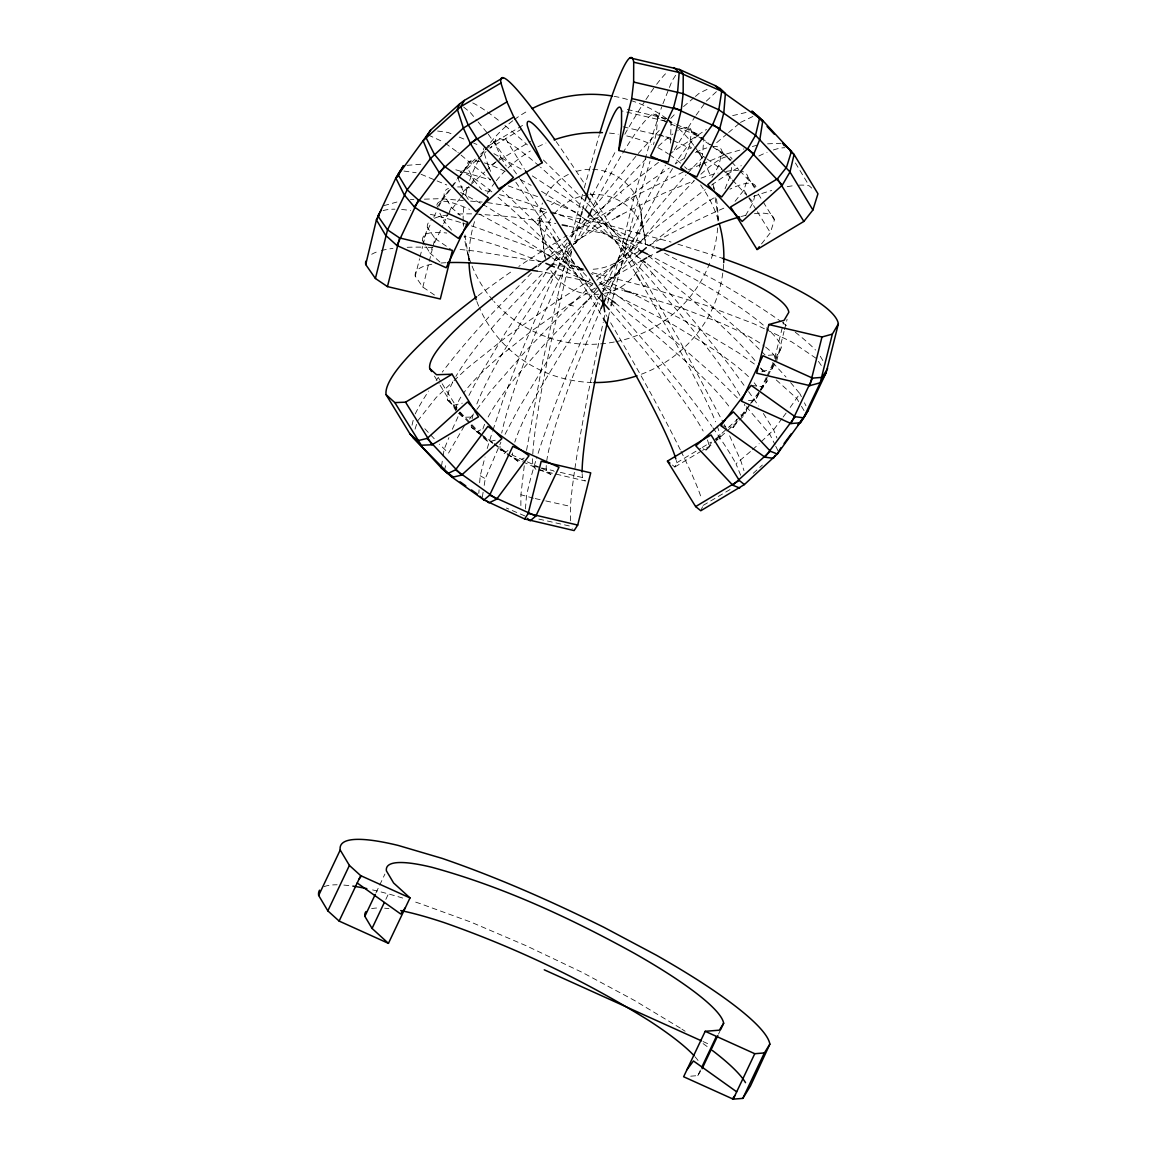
<?xml version="1.0" encoding="UTF-8"?>
<svg xmlns="http://www.w3.org/2000/svg" width="1157" height="1157" viewBox="0 0 1157 1157"><rect width="100%" height="100%" fill="white"/><g stroke="black" fill="none" stroke-linecap="round" stroke-linejoin="round"><path stroke-width="0.75" stroke-dasharray="5 3.75" d="M520.867 505.566L520.91 494.762L524.613 462.684M570.372 520.78L570.415 506.376A237.171 17.948 -76.8 0 1 592.37 372.626L603.26 322.123M670.438 143.179L671.089 122.483L621.569 110.884M478.796 493.301L479.085 489.801M479.649 482.787L480.227 475.758L485.029 457.015M525.423 508.921L526.421 496.642A237.171 26.134 -65.7 0 1 536.067 459.806M675.196 125.853L657.639 117.927L656.409 133.069L653.488 144.567M699.276 167.071L702.603 153.939L703.687 140.474M441.497 466.155L442.827 457.738M443.088 456.046L444.158 449.321L448.93 437.621M482.324 497.177L483.12 492.115M484.19 485.39L485.26 478.651L500.865 442.234M684.611 157.771L689.268 146.274L691.568 131.739A186.161 26.148 -54.5 0 0 677.713 130.77M725.049 188.765L730.371 175.618L731.643 167.534M526.551 450.377L542.85 361.013L570.112 241.668M603.636 320.388L605.125 313.431A237.171 18.252 59 0 1 606.962 316.526M608.38 317.452L609.898 310.524L641.195 346.362A186.161 20.725 47.9 0 1 703.152 431.011M412.022 425.197L413.671 418.198M444.404 470.61L446.038 463.61M712.018 177.368L718.83 165.523L722.055 151.813A186.161 30.791 -43.2 0 0 713.334 146.563M745.585 215.52L753.265 202.2L754.87 195.345M571.659 251.72L550.255 345.393L541.968 388A186.161 14.086 -76.8 0 0 532.668 456.856M612.66 298.983L632.821 218.63L650.003 161.242M607.599 303.235L634.369 196.256L648.614 147.098L661.63 107.037M434.482 295.021L422.84 287.095L415.233 276.161L419.572 258.734M420.005 256.999L422.609 246.542M423.057 244.807L427.367 227.524A186.161 34.334 14 0 1 432.067 219.468M422.84 287.095L428.842 263.058M429.261 261.337L432.27 249.319M433.123 245.891L434.974 238.458L427.367 227.524M761.798 371.773L771.979 368.953L773.469 363.009M774.698 358.091L783.694 322.036M776.694 360.897L784.041 331.423M784.475 329.687L787.093 319.231M644.406 264.36L652.273 273.095L650.914 275.973M550.486 237.98L537.933 224.921L539.307 222.043M487.213 448.497L492.405 431.735M582.506 210.126L585.225 200.349M580.452 217.979L573.525 244.546L606.167 215.954M582.55 194.347L571.341 236.954L586.787 216.735M584.256 187.911L599.297 134.848M415.059 429.146L416.578 424.272M735.085 201.318L743.965 190.095L747.928 177.339A186.161 34.247 -31.8 0 0 741.058 171.106M761.523 243.91L770.388 232.702L774.366 219.946L762.998 201.636M546.726 212.078L543.472 213.987L538.583 225.615M492.969 430.071L502.962 400.12L522.602 348.937L546.162 293.415L570.054 240.815M601.047 308.442L580.915 355.806A186.161 20.508 -65.7 0 0 546.437 463.422M662.932 103.754L672.087 80.788L676.686 73.701M452.344 429.261L459.763 412.904M672.391 465.042L674.864 466.994L676.7 462.8A186.161 14.318 59 0 0 676.209 460.414M717.166 425.964A186.161 14.318 59 0 1 720.29 436.608L718.468 440.817L715.981 438.85M700.795 510.743L702.545 506.737M571.587 250.867L534.708 334.923L519.305 375.099A186.161 20.508 -65.7 0 0 501.719 433.094M601.307 294.283L568.796 369.821A237.171 26.134 -65.7 0 0 536.544 458.288M602.725 291.202L644.073 204.717L665.434 165.22M425.328 245.27L422.623 240.743L430.823 223.46M433.774 217.241L438.214 207.898M438.951 206.351L444.187 195.302A186.161 30.935 25.4 0 1 448.482 188.403M439.906 262.017L429.825 252.833L432.458 247.28M434.613 242.739L442.856 225.369M443.608 223.793L448.092 214.334L459.618 198.859M449.408 211.557L451.389 207.392L444.187 195.302M376.011 892.828L378.961 886.609M379.698 885.062L384.905 874.085M385.831 899.394L388.824 893.088M748.478 400.582L755.564 400.018L758.197 394.465M760.366 389.923L766.353 377.298M767.105 375.721L773.093 363.11M775.161 358.742L781.423 347.679A186.161 30.935 25.4 0 0 766.44 327.85M767.322 377.399L755.564 400.018M768.06 375.851L773.961 363.399M774.698 361.852L781.423 347.679M690.715 1076.184L697.801 1075.62L700.433 1070.066M718.511 1034.112L720.623 1029.658M571.775 237.04L580.713 218.933M582.304 217.299L586.57 220.206L574.393 244.908L604.547 205.845L631.664 173.868L646.04 158.813M585.037 210.184L590.822 198.599M592.182 195.851L616.262 149.991M468.918 395.477L477.248 379.626L505.161 333.216L546.798 271.389M505.031 434.323L518.35 408.971L546.263 362.546L583.576 306.46M703.138 448.815L706.059 450.001L711.526 442.683M739.063 420.165L743.662 416.014L746.482 411.082A186.161 20.725 47.9 0 0 744.341 404.343M635.743 273.414L593.425 205.44L613.412 169.081A186.161 20.508 -65.7 0 1 657.639 117.927M464.246 426.065L448.511 453.125L439.327 444.172M771.979 368.953L775.118 363.587M674.285 149.875L695.068 116.568M672.521 168.56L659.62 189.95L640.067 226.28L606.499 296.452L601.987 293.097M697.801 1075.62L702.082 1068.721M720.84 425.704L733.307 427.396L736.966 421.538A186.161 26.336 36.7 0 0 736.387 419.239M760.699 390.603L767.134 381.043A186.161 26.336 36.7 0 0 766.079 377.457M554.029 261.164L568.116 241.466M571.269 249.261L553.436 274.151L590.345 281.845M600.353 295.382L562.664 351.005L540.767 387.45A186.161 26.148 -54.5 0 0 514.793 442.148M602.884 291.853L645.649 235.189L672.767 203.213L694.345 180.637L663.511 193.349L621.063 214.797M588.797 299.2L597.171 287.587M598.805 285.316L651.897 214.884L686.058 174.779M696.095 115.165L705.307 102.51M706.334 101.107L717.514 90.651M549.98 279.054L521.576 321.66L499.665 358.106A186.161 26.148 -54.5 0 0 475.541 407.365M440.586 201.52L450.42 188.316M451.476 186.899L456.711 179.87M457.753 178.467L470.74 161.025M436.927 207.378L451.49 187.824M452.517 186.436L457.68 179.494M458.722 178.12L467.081 166.883A186.161 26.336 36.7 0 1 482.165 162.24M451.534 230.142L443.493 220.51L447.18 215.564M460.66 197.457L469.048 186.205L463.306 191.397L469.554 201.463M471.81 182.502L473.647 180.029L467.081 166.883M741.203 415.855L749.461 404.762M750.503 403.374L759.787 390.892M760.829 389.519L767.134 381.043M733.307 427.396L737.92 421.206L726.162 431.821M741.058 416.983L750.488 404.328M751.529 402.925L758.862 393.076M790.607 382.577L799.863 393.64L788.423 409.954M782.074 418.472L773.614 429.84L760.467 442.48M783.13 417.055L787.367 411.371M469.511 419.094L475.816 410.749M476.872 409.361L490.554 391.268L525.625 351.106L566.944 308.254L593.382 283.465M593.888 207.609L637.073 154.864M417.59 421.018L436.102 397.574L452.763 381.853M637.348 294.138L635.656 295.585M638.201 153.519L659.808 129.844M550.211 273.471L543.761 272.126L511.336 306.128A186.161 30.791 -43.2 0 0 455.872 376.459M670.742 118.419L675.587 113.343M687.692 173.015L704.555 155.385M531.439 273.052L491.19 314.429A237.171 39.222 -43.2 0 0 442.278 372.106M537.976 266.79L541.621 263.29M551.05 254.323L568.651 237.648M588.248 299.851L598.285 290.349L595.132 288.006L568.637 304.812L530.817 331.524L498.754 357.151A186.161 34.247 -31.8 0 0 463.465 393.235M569.909 236.447L590.287 218.225L654.631 248.35M556.416 260.701L571.457 246.499M454.036 380.653L466.85 368.548L507.692 335.906L555.866 301.876L590.287 280.052L555.244 242.912L529.429 259.269A237.171 43.619 -31.8 0 0 518.813 266.457M520.592 179.697L543.472 213.987L534.939 221.797L502.5 190.746M581.306 306.431L545.757 342.805L518.22 374.333A186.161 30.791 -43.2 0 0 487.111 418.95M658.434 162.37L623.276 189.878L593.165 215.723L639.358 249.102M475.281 158.957L460.399 172.407A186.161 20.725 47.9 0 1 490.394 190.616L492.636 192.554L489.613 191.672A186.161 30.935 25.4 0 0 483.771 190.327M480.502 154.228L484.421 150.699M485.723 149.513L497.987 138.421M460.211 174.953L477.002 159.767M478.289 158.61L486.012 151.625M539.205 166.044A186.161 20.725 47.9 0 0 495.167 143.352L489.888 148.125L521.532 129.121M470.349 185.033L484.711 172.046M486.012 170.86L500.894 157.41L495.167 143.352M715.46 439.125L746.482 411.082M706.059 450.001L711.801 444.809L702.574 450.362M714.419 442.451L724.861 433.007M740.654 475.223L736.011 463.827L751.24 450.825M752.556 449.639L759.151 443.681M753.25 473.314L762.391 465.042M611.894 211.008L648.571 182.068L669.339 167.996M592.239 272.676L644.406 286.169L645.563 285.143M639.286 253.701L601.134 287.659L670.684 323.251L706.508 344.858A186.161 30.935 25.4 0 1 749.678 377.847M683.512 106.603L694.084 97.607M695.4 96.479L699.363 93.11L708.807 88.583M716.689 142.687L727.261 133.691M728.577 132.563L739.135 123.568M507.966 450.435L504.351 453.472L500.214 449.625A186.161 20.508 -65.7 0 1 500.099 444.245M522.646 461.73L550.558 474.341L554.16 471.318M569.157 226.324L602.479 233.208L649.453 245.414L682.992 218.745A186.161 30.791 -43.2 0 1 719.104 194.853M537.976 265.199L540.796 263.203M668.963 154.387L706.464 129.439M683.368 171.916L634.369 196.256L568.434 234.553M550.732 256.811L571.384 243.708M556.416 242.175L567.017 235.45M574.205 241.914L615.264 218.066M596.491 276.118L640.776 250.172M488.254 146.013L524.569 124.204M490.655 171.381L488.5 166.608L530.557 141.342M676.7 462.8L700.679 448.395M702.183 447.499L711.179 442.09M715.706 439.371L720.29 436.608M674.864 466.994L701.026 451.273M703.138 505.392L730.949 489.021M551.484 204.746L554.565 202.461M648.137 256.97L655.354 253.166M648.961 245.588L660.806 238.848A237.171 43.619 -31.8 0 1 726.191 207.161M642.395 260.238L600.642 284.521L623.088 290.393M740.466 122.44L753.048 116.409M471.246 424.966A186.161 26.148 -54.5 0 0 471.391 427.338L476.597 431.792L483.048 428.712M507.128 453.602L517.685 461.137L524.15 458.042M688.198 169.819L700.679 164.67M702.328 163.99L727.088 153.765L743.937 148.935M752.368 146.52L759.108 144.582M383.849 205.657L396.938 202.027M732.656 115.628L746.612 112.33M452.676 382.273A186.161 30.791 -43.2 0 0 447.571 399.946L453.703 405.21L462.308 403.186M483.221 437.664L488.124 441.887L496.743 439.862M407.047 165.35L423.202 164.063M768.277 355.286L777.128 354.577M767.554 143.83L781.076 143.28M410.388 199.611L413.902 199.496M424.431 199.163L440.224 198.671L463.393 200.537M458.418 413.165L463.002 417.315L473.343 416.997M470.523 201.116L482.223 202.056M476.322 213.987L512.869 216.938L555.895 223.489M751.24 385.382L763.475 386.901M437.592 131.03L448.019 132.448L452.835 134.443M403.952 171.062L416.115 172.711M487.459 202.576L545.815 211.847M537.34 271.143L543.761 272.126M550.211 212.772L600.946 223.156L671.017 242.044M542.835 262.118L474.645 251.055A237.171 43.749 14 0 0 459.329 249.406M551.976 264.056L583.895 270.767L530.6 233.873L485.781 206.134M533.464 498.204L520.91 494.762M535.214 498.58L544.021 500.533M545.786 500.923L570.415 506.376M538.858 519.088L570.343 526.175L572.238 528.373M568.637 304.87L574.855 306.345M627.34 109.481L666.606 118.679M623.261 126.836L671.031 138.03M532.625 458.736A186.161 14.086 -76.8 0 0 532.972 465.938L538.193 467.153M541.635 467.963L553.552 470.754M560.35 472.36L582.492 477.537L585.442 480.994L537.441 469.742M644.406 286.169L704.888 305.043L753.713 323.656L764.82 328.978M633.327 293.068L681.459 307.95L719.784 322.543A186.161 34.334 14 0 1 764.329 346.145M455.858 169.804L490.713 180L457.926 152.449M499.52 194.578L523.644 201.622L546.769 210.111M677.843 244.17L717.022 256.406A237.171 43.749 14 0 1 722.431 258.3M649.453 245.414L654.385 246.976M551.788 211.948C580.308 222.318 608.047 235.189 635.468 248.321M647.313 254.048L692.248 277.81A186.161 30.935 25.4 0 1 765.095 326.65M508.256 185.858L540.16 197.601M546.856 200.074L577.647 212.874M428.321 135.022L443.825 142.195M540.709 261.598L502.08 247.063A186.161 30.935 25.4 0 0 464.131 236.187M740.726 414.828L743.662 416.014M459.242 137.119L465.664 139.78M473.69 143.121L476.901 144.451M421.061 174.273L435.509 180.275M437.115 180.94L446.747 184.946M584.097 270.188L552.916 256.912M557.602 268.323L592.673 283.61M549.763 255.552L528.749 246.528L477.639 227.915A237.171 39.41 25.4 0 0 470.147 225.47M653.503 114.08L665.362 119.446M666.967 120.169L674.994 123.785M676.599 124.522L699.696 134.95A186.161 20.508 -65.7 0 0 676.802 161.43L675.283 163.976L677.886 162.197A186.161 30.791 -43.2 0 1 684.684 158.191M676.773 126.576L703.832 138.797M659.23 134.342L671.479 139.881M673.085 140.604L690.729 148.588M702.603 153.939L695.545 150.757L705.539 157.887M500.214 449.625L506.708 452.561L494.053 443.521M511.452 454.701L525.697 461.137M527.274 461.845L539.929 467.558M541.548 468.296L546.422 470.494L550.558 474.341M507.185 454.744L521.04 461.007M480.227 475.758L485.26 478.651M524.859 515.935L506.39 508.053M703.051 1041.56L709.603 1044.525M624.52 289.452L591.126 273.558M766.397 329.731L791.778 341.908L816.509 358.569M628.945 291.564L692.45 324.987L738.079 352.523L755.174 364.571M664.653 253.282L714.014 279.546A237.171 39.41 25.4 0 1 781.004 321.559M493.909 153.664L523.369 170.339M520.433 179.552L531.121 185.337M460.66 192.481L485.188 205.772M479.577 214.247L507.07 229.144L545.988 253.6M647.197 263.839L687.258 295.729L719.22 323.743A186.161 26.336 36.7 0 1 756.172 362.054M680.316 1028.11L634.687 1000.574L582.26 972.401L526.319 945.79L470.971 922.115L419.875 903.516A237.171 39.41 25.4 0 0 412.384 901.072M541.519 191.324L578.081 214.493M532.336 175.922L583.634 209.229M434.974 238.458L450.984 249.362M586.57 220.206L640.964 259.168M552.149 257.794L592.37 285.967M760.872 368.591L768.002 373.61M686.361 127.284L699.768 136.859M701.2 137.871L708.344 142.976M709.762 143.989L727.464 156.629M691.568 131.739L711.41 145.912M712.813 146.91L732.67 161.083M689.268 146.274L691.77 148.067M706.956 158.899L724.094 171.135L731.267 178.771M725.338 172.031L730.371 175.618M471.391 427.338L479.981 433.47M481.384 434.482L492.636 442.509M476.597 431.792L479.099 433.586M482.874 436.276L492.853 443.406M494.285 444.433L505.71 452.575M445.243 143.222L456.509 151.422M615.105 302.888L657.089 336.224L689.051 364.238A186.161 26.336 36.7 0 1 730.4 408.392M607.931 297.523L612.241 300.719M648.484 255.957L706.479 301.702L747.191 337.381L765.037 354.939M620.456 192.366L621.598 193.262M463.624 107.051L470.219 112.374L476.988 120.559M517.685 461.137L512.493 456.682A186.161 26.148 -54.5 0 1 512.421 452.922M498.031 197.254L515.53 212.498L545.28 241.119L601.119 300.314M776.275 379.959L796.884 398.587L800.557 404.762M811.693 188.085L809.191 185.814A237.171 43.619 -31.8 0 0 797.144 185.308M451.389 207.392L460.211 215.433M543.4 159.984L590.446 206.539M772.674 362.474L785.993 377.037M737.414 397.95L717.036 377.876L676.31 342.197L629.625 304.551L596.737 280.298L657.538 226.367L700.462 193.045A237.171 39.222 -43.2 0 1 705.264 189.56M746.337 406.729L769.709 434.135L775.031 444.794M633.298 200.421L631.129 198.151M592.818 208.969L643.191 263.015M591.979 216.547L647.92 276.422L678.797 312.376L705.712 345.929A186.161 20.725 47.9 0 1 740.755 397.025M534.939 221.797L537.933 224.921M559.091 299.88L556.922 297.58M722.055 151.813L730.429 160.722M731.6 161.98L738.672 169.515M739.858 170.773L756.476 188.475A186.161 30.791 -43.2 0 0 729.908 189.17M718.83 165.523L721.982 168.893M732.453 180.044L746.8 195.331M749.056 197.717L753.265 202.2M453.703 405.21L456.856 408.566M460.153 412.08L488.124 441.887M447.571 399.946L458.302 411.371M459.474 412.63L470.089 423.925M471.261 425.183L481.992 436.608M424.836 428.741L434.497 439.024M652.273 273.095L694.677 322.008L728.968 364.759L744.501 385.975M601.973 292.822L608.423 299.851M610.708 302.339L657.075 355.994A237.171 26.409 47.9 0 1 711.902 426.398M532.972 465.938L535.937 469.38M473.647 180.029L481.572 189.56M478.116 121.919L487.14 132.809M585.63 210.024L553.133 178.511A186.161 20.725 47.9 0 0 540.55 167.201M748.637 391.63L758.688 406.006M488.268 134.183L519.638 178.279M515.877 182.242L551.961 234.987M818.447 361.36L822.323 366.943M590.533 201.116L593.425 205.44M543.472 213.987L599.731 304.537M556.907 242.768L602.435 316.714M590.417 193.06L648.73 287.24L679.087 339.695L723.458 422.97M763.345 413.454L773.614 429.84L776.926 437.982M747.928 177.339L754.48 187.911M758.269 194L762.058 200.103M743.965 190.095L748.001 196.603M748.926 198.107L756.403 210.14M757.329 211.644L770.388 232.702M505.551 138.724L524.468 169.211M500.894 157.41L506.26 166.03M438.431 377.732L441.236 382.244M442.162 383.748L457.087 407.799M459.763 412.109L463.002 417.315M434.425 376.112L439.154 383.734M440.108 385.267L456.118 411.082M641.238 282.453L688.068 365.12A186.161 14.318 59 0 1 715.561 421.813M795.438 162.992L808.28 184.296M820.284 356.24L823.032 360.854M801.468 406.295L806.053 414.004M426.224 246.788L429.825 252.833M724.253 424.561L726.683 429.305M799.863 393.64L801.382 396.692M804.433 402.781L805.952 405.818M775.783 446.313L778.068 450.883M439.848 213.221L443.493 220.51M729.633 435.842L740.682 460.37L743.98 470.653M457.565 177.339L463.306 191.397M488.5 166.608L483.756 151.813A186.161 14.318 59 0 1 485.593 147.604M713.739 188.866L712.943 183.659A127.516 124.956 -8.7 0 1 714.708 190.283M715.069 197.558L718.786 221.855A127.516 124.956 -8.7 0 0 700.607 184.918M641.542 217.95L645.375 243.086M639.517 205.064L643.364 230.185M539.596 220.698L545.468 258.72M468.195 254.988L468.99 260.195M463.668 226.237L463.147 222.766A127.516 124.956 -8.7 0 0 463.263 226.179M464.998 234.914L468.99 260.961A127.516 124.956 -8.7 0 1 474.992 220.235M371.628 908.664A186.161 30.935 25.4 0 1 378.296 907.97M384.645 908.202A186.161 30.935 25.4 0 1 388.969 908.635M694.894 1056.63A186.161 30.935 25.4 0 1 699.913 1063.283M324.134 886.667A237.171 39.41 25.4 0 1 337.15 884.787M343.86 885.091A237.171 39.41 25.4 0 1 351.251 885.9M372.568 889.907A237.171 39.41 25.4 0 1 405.037 898.758M681.936 1029.166A237.171 39.41 25.4 0 1 685.132 1031.263M703.08 1043.6A237.171 39.41 25.4 0 1 708.474 1047.533M723.631 264.389A127.516 124.956 -8.7 0 1 638.678 375.201M592.153 382.49A127.516 124.956 -8.7 0 1 479.374 307.733M478.694 306.142A127.516 124.956 -8.7 0 1 476.771 301.312M487.314 193.552A127.516 124.956 -8.7 0 1 495.239 182.083M496.324 180.709A127.516 124.956 -8.7 0 1 504.38 171.598M508.082 167.939A127.516 124.956 -8.7 0 1 530.34 151.017M537.962 146.78A127.516 124.956 -8.7 0 1 545.93 143.034M609.464 133.098A127.516 124.956 -8.7 0 1 618.2 134.226M626.747 135.933A127.516 124.956 -8.7 0 1 651.55 144.48M657.755 147.59A127.516 124.956 -8.7 0 1 668.211 153.809M669.657 154.792A127.516 124.956 -8.7 0 1 680.735 163.282M684.582 166.724A127.516 124.956 -8.7 0 1 687.07 169.11M716.4 198.758A127.516 124.956 -8.7 0 1 717.991 221.016M717.658 227.915A127.516 124.956 -8.7 0 1 710.268 261.54M709.66 263.16A127.516 124.956 -8.7 0 1 615.987 341.677M614.251 342.009A127.516 124.956 -8.7 0 1 493.952 301.442M492.81 300.126A127.516 124.956 -8.7 0 1 471.535 264.736M470.928 263.116A127.516 124.956 -8.7 0 1 464.217 236.476M463.118 221.059A127.516 124.956 -8.7 0 1 464.188 203.834M465.635 195.316A127.516 124.956 -8.7 0 1 467.659 186.986M469.699 180.391A127.516 124.956 -8.7 0 1 484.277 150.974M485.26 149.528A127.516 124.956 -8.7 0 1 512.913 120.661M514.315 119.605A127.516 124.956 -8.7 0 1 529.024 110.233M614.078 96.32A127.516 124.956 -8.7 0 1 666.678 118.607M668.095 119.634A127.516 124.956 -8.7 0 1 674.878 125.086M678.74 128.528A127.516 124.956 -8.7 0 1 693.737 145.319M694.764 146.722A127.516 124.956 -8.7 0 1 703.008 159.796M703.832 161.329A127.516 124.956 -8.7 0 1 710.803 177.151M592.789 169.356A51.009 49.982 -8.7 0 1 641.542 219.584A51.009 49.982 -8.7 0 1 591.661 269.306M583.33 268.872A51.009 49.982 -8.7 0 1 542.474 203.01M545.887 195.519A51.009 49.982 -8.7 0 1 568.535 174.374M576.316 171.395A51.009 49.982 -8.7 0 1 589.477 169.341M589.998 194.665A51.009 49.982 -8.7 0 1 645.346 246.34M641.282 263.839A51.009 49.982 -8.7 0 1 600.483 294.066M598.82 294.24A51.009 49.982 -8.7 0 1 550.819 270.637M545.019 257.158A51.009 49.982 -8.7 0 1 553.306 215.115M554.319 213.799A51.009 49.982 -8.7 0 1 588.335 194.839M610.636 322.76A237.171 18.252 59 0 1 680.302 449.784M681.01 451.244A237.171 18.252 59 0 1 701.417 498.45M472.721 102.915A237.171 26.409 47.9 0 1 486.012 111.014M487.372 111.954A237.171 26.409 47.9 0 1 500.938 122.266M504.929 125.506A237.171 26.409 47.9 0 1 527.39 144.914M707.39 439.906A186.161 20.725 47.9 0 1 708.894 445.069M712.871 427.743A237.171 26.409 47.9 0 1 736.011 463.827M472.085 418.704A186.161 26.148 -54.5 0 1 473.69 412.803M658.333 146.259A186.161 26.148 -54.5 0 1 672.882 134.01M695.473 152.493A186.161 30.791 -43.2 0 1 706.811 147.922M556.184 141.588A237.171 18.252 59 0 1 585.109 184.701M624.809 134.241A237.171 26.134 -65.7 0 1 644.767 101.324M645.924 99.56A237.171 26.134 -65.7 0 1 655.657 85.618M656.641 84.302A237.171 26.134 -65.7 0 1 666.765 72.544M546.422 470.494A186.161 20.508 -65.7 0 1 546.292 465.128M456.017 409.838A186.161 34.247 -31.8 0 1 462.525 394.566M741.333 216.46A186.161 34.247 -31.8 0 1 745.961 215.303M754.451 213.712A186.161 34.247 -31.8 0 1 774.366 219.946M701.084 178.091A186.161 34.247 -31.8 0 1 718.02 173.058M725.945 171.424A186.161 34.247 -31.8 0 1 738.426 170.686M753.525 196.372A237.171 43.619 -31.8 0 1 771.705 190.471M787.223 186.696A237.171 43.619 -31.8 0 1 795.293 185.482M415.247 413.902A237.171 39.222 -43.2 0 1 428.668 391.095M436.16 380.364A237.171 39.222 -43.2 0 1 438.127 377.659M478.203 295.613A237.171 43.619 -31.8 0 1 512.797 270.608M711.555 185.077A237.171 39.222 -43.2 0 1 741.29 165.639M758.876 156.007A237.171 39.222 -43.2 0 1 767.077 152.29M773.368 149.962A237.171 39.222 -43.2 0 1 784.996 147.72M482.917 428.972A186.161 30.791 -43.2 0 1 485.217 422.898M700.896 174.244A186.161 26.148 -54.5 0 1 732.063 159.001M434.453 218.268A186.161 34.334 14 0 1 448.771 214.855M457.897 214.074A186.161 34.334 14 0 1 474.341 213.929M371.701 254.294A237.171 43.749 14 0 1 379.684 250.997M381.333 250.548A237.171 43.749 14 0 1 392.975 248.408M407.177 247.309A237.171 43.749 14 0 1 426.065 247.251M428.09 247.309A237.171 43.749 14 0 1 432.892 247.497M415.233 276.161A186.161 34.334 14 0 1 436.637 263.492M440.991 263.044A186.161 34.334 14 0 1 445.763 262.711M765.63 347.114A186.161 34.334 14 0 1 775.942 358.424M782.407 322.557A237.171 39.41 25.4 0 1 787.801 326.505M795.264 332.189A237.171 39.41 25.4 0 1 815.54 350.036M383.112 210.632A237.171 39.41 25.4 0 1 394.927 209.2M401.638 209.489A237.171 39.41 25.4 0 1 410.619 210.531M430.332 214.305A237.171 39.41 25.4 0 1 468.296 224.877M582.492 477.537A186.161 14.086 -76.8 0 1 582.159 473.676M484.378 162.877A186.161 26.336 36.7 0 1 505.19 171.395M760.568 367.912A186.161 26.336 36.7 0 1 762.882 371.397M436.883 205.208A186.161 26.336 36.7 0 1 469.597 209.374M422.623 240.743A186.161 30.935 25.4 0 1 446.747 233.049M754.176 382.793A186.161 30.935 25.4 0 1 756.692 386.12M457.637 186.928A186.161 30.935 25.4 0 1 469.858 187.81"/><path stroke-width="1.5" d="M629.929 57.85L679.448 69.463L683.223 73.846L683.151 93.659L681.242 110.161L668.283 162.067L618.778 150.453L631.722 98.547L633.631 82.046L633.703 62.247L679.202 72.486L721.722 91.244L762.825 120.588L794.078 154.488L817.956 193.754L812.894 210.01L803.869 221.421L757.083 249.522L730.66 206.929L777.446 178.829L786.471 167.403L791.518 151.162L782.768 143.208L784.287 145.666M618.778 150.453L621.511 126.417L621.569 110.884A186.161 14.086 -76.8 0 0 594.553 167.866L585.225 200.349M608.38 317.452L599.774 357.007A186.161 14.086 -76.8 0 0 582.13 472.085M375.403 278.49L387.537 229.853L407.163 189.835L430.447 158.581L463.364 128.051L506.954 101.874L500.923 83.029L460.732 106.675L423.129 140.677L395.824 178.033L376.43 219.859L365.713 264.548L375.403 278.49L387.45 286.603L440.296 298.998L452.43 250.36L399.599 237.966L387.537 229.853L377.847 215.911L381.275 210.053M722.431 258.3A237.171 43.749 14 0 1 838.348 323.873L832.346 334.127L820.212 382.765L803.565 417.836L777.316 454.036L744.385 484.566L700.795 510.743L695.646 506.592L667.444 461.122L711.034 434.945L739.251 480.415L744.385 484.566M611.07 305.622L612.241 300.719L615.105 302.888M745.397 392.715L751.24 385.382L795.105 416.694L803.565 417.836L808.237 410.388L826.199 372.511L838.348 323.873M387.45 286.603L399.599 237.966M524.613 518.958L528.199 513.448L541.216 461.253L590.735 472.866L577.705 525.061L574.118 530.571L524.613 518.958L483.93 499.954L452.213 477.32L441.222 467.833L409.968 433.933L386.091 394.667A237.171 43.619 -31.8 0 1 476.684 296.756M656.033 247.497L693.593 259.313A186.161 34.334 14 0 1 788.828 312.26L784.113 320.315L768.841 324.538L756.707 373.176L809.842 385.628L820.212 382.765L826.199 372.511M809.842 385.628L821.976 336.991L832.346 334.127M679.448 69.463L715.098 85.575L720.131 88.467L725.396 93.355L723.834 112.663L719.784 128.441L696.774 176.934L650.581 156.05L673.591 107.558L677.626 91.779L679.202 72.486L673.924 67.583M581.291 214.783L582.101 211.673M790.173 151.133L794.078 154.488L789.971 171.974L782.306 185.163L742.172 221.435L707.751 184.758L747.87 148.486L755.55 135.297L759.657 117.812L751.848 111.101L762.825 120.588L759.903 139.1L753.916 153.765L721.722 196.979L680.62 167.635L712.813 124.421L718.801 109.77L721.722 91.244L715.098 85.575M503.252 77.678L464.347 100.399L459.662 103.855L457.319 109.206L463.364 128.051L470.19 143.193L498.551 188.909L542.141 162.718L532.09 140.416L527.346 125.621A186.161 14.318 59 0 1 570.719 171.598L589.564 199.669M601.047 308.442L605.762 298.072M327.836 910.863L349.4 865.422L340.216 850.019A237.171 39.41 25.4 0 1 398.08 845.405L442.075 858.364C497.539 877.425 551.209 901.173 603.723 927.205L656.25 955.147A237.171 39.41 25.4 0 1 769.853 1044.149L750.459 1085.989L742.823 1098.383L733.205 1099.15L683.628 1076.748L705.192 1031.306L719.365 1030.178L723.646 1023.28A186.161 30.935 25.4 0 0 634.484 953.411C570.155 917.92 502.89 886.71 431.836 867.273A186.161 30.935 25.4 0 0 386.424 870.888L393.611 882.979L409.997 897.919L388.434 943.36L339.131 921.073L327.836 910.863L318.652 895.46A237.171 39.41 25.4 0 1 319.563 890.181M769.853 1044.149L764.372 1052.942L742.823 1098.383M318.652 895.46L340.216 850.019M397.458 176.963L403.46 165.639L397.994 174.418L407.163 189.835L418.458 200.045L467.761 222.318L446.197 267.759L396.894 245.486L385.599 235.261L376.43 219.859L379.163 215.462M396.894 245.486L418.458 200.045M479.981 496.281L483.93 499.954L489.642 495.167L512.782 446.4L558.99 467.283L535.85 516.036L530.123 520.838L527.491 518.379M339.131 921.073L360.695 875.647L349.4 865.422M388.434 943.36L372.048 928.42L364.86 916.33L375.273 894.39M372.048 928.42L384.326 902.547M812.532 378.122L762.955 355.72L741.391 401.161L790.969 423.549L812.532 378.122L822.15 377.356L827.617 368.562M790.969 423.549L800.586 422.782L808.237 410.388M701.836 1067.101L716.067 1037.12M702.082 1068.721L717.803 1035.602M720.623 1029.658L723.646 1023.28M733.205 1099.15L754.769 1053.709L764.372 1052.942M588.089 217.154L592.138 208.998M464.347 100.399L460.732 106.675L468.05 124.594L476.67 138.377L513.419 177.527L482.773 205.223M780.917 447.745L777.316 454.036L770.36 451.23L733.408 411.878L726.437 418.183L720.84 425.704L764.951 457.174L773.411 458.331L775.277 455.352M400.481 170.585L395.824 178.033L404.183 194.781L414.336 206.915L458.432 238.4L463.118 232.109M459.662 103.855L430.65 130.09L425.978 137.538L434.352 154.286L444.49 166.42L488.355 197.731L463.769 230.735M550.848 277.825L552.569 275.366M430.65 130.09L423.129 140.677L430.447 158.581L439.082 172.379L475.816 211.514L481.862 206.452M414.336 206.915L444.49 166.42M441.222 467.833L447.86 473.517L455.525 469.843L487.892 426.383L528.995 455.728L496.628 499.173L488.963 502.847L486.302 500.576M358.974 879.277L361.432 875.979M405.355 907.71L400.669 913.987L357.209 882.979M764.951 457.174L795.105 416.694M784.056 443.536L791.388 433.687M797.679 425.255L806.053 414.004M686.969 1069.69L693.462 1060.969L736.676 1091.818M732.468 1098.817L734.926 1095.52M726.437 418.183L744.746 394.103M757.083 249.522L759.31 246.716M546.885 269.769L553.813 263.16M583.085 304.797L586.961 301.08M439.082 172.379L476.67 138.377M409.968 433.933L417.778 440.643L427.135 438.445L467.486 401.971L501.907 438.633L461.556 475.122L452.213 477.32L412.528 437.259M725.526 419.413L695.82 445.864L732.757 485.217L770.36 451.23M639.286 253.701L646.315 247.67M607.483 214.84L610.101 212.628M536.573 266.182L504.394 288.917A186.161 34.247 -31.8 0 0 429.695 368.476L431.59 371.527M542.199 262.205L549.315 257.722M470.19 143.193L513.78 117.002L506.954 101.874M394.855 402.607L405.557 402.173L452.083 374.232L478.521 416.838L431.995 444.78L421.293 445.214L394.855 402.607L386.091 394.667M695.646 506.592L739.251 480.415M643.827 259.428L646.705 257.794M616.71 217.241L619.617 215.607M656.8 252.443L689.934 235.956A186.161 34.247 -31.8 0 1 739.713 216.894M452.083 374.232L436.565 374.723L429.695 368.476M537.34 271.143L500.735 265.575A186.161 34.334 14 0 0 447.441 262.639M562.215 224.935L567.422 225.977M633.631 82.046L683.151 93.659L718.801 109.77L755.55 135.297L789.971 171.974L812.894 210.01M631.722 98.547L681.242 110.161M768.841 324.538L821.976 336.991M528.199 513.448L577.705 525.061M624.664 290.812L630.97 292.49M732.757 485.217L739.713 488.023M545.887 263.391L554.42 266.978M673.591 107.558L719.784 128.441M489.642 495.167L535.85 516.036M360.695 875.647L409.997 897.919M705.192 1031.306L754.769 1053.709M544.253 969.812L701.417 1040.823M638.693 249.883L647.313 254.048M578.081 214.493L580.886 216.345M547.941 254.959L550.732 256.811M712.813 124.421L753.916 153.765M455.525 469.843L496.628 499.173M444.404 470.61L452.966 476.713M460.096 481.818L465.808 485.897M471.521 489.961L477.234 494.039M642.395 260.238L645.23 262.437M667.444 461.122L669.917 463.089M585.63 210.024L591.979 216.547M756.201 114.905L762.232 121.34M767.062 126.489L774.308 134.198M747.87 148.486L782.306 185.163M427.135 438.445L461.556 475.122M601.119 300.314L609.117 309.483M553.234 236.997L555.982 241.321M777.446 178.829L803.869 221.421M513.78 117.002L542.141 162.718M525.408 170.73L602.03 294.211L604.721 311.797M405.557 402.173L431.995 444.78M636.581 274.816L639.951 280.428M603.332 318.247L623.609 353.275A186.161 14.318 59 0 1 675.847 459.011M364.86 916.33A186.161 30.935 25.4 0 1 366.06 911.528M400.712 910.573A186.161 30.935 25.4 0 1 444.302 922.65C515.733 947.699 584.459 980.456 648.73 1020.46A186.161 30.935 25.4 0 1 693.954 1055.589M352.842 886.117A237.171 39.41 25.4 0 1 366.827 888.634M712.293 1050.411A237.171 39.41 25.4 0 1 745.513 1082.663M719.264 223.503A127.516 124.956 -8.7 0 1 723.718 262.668M637.03 375.779A127.516 124.956 -8.7 0 1 593.903 382.519M476.178 299.692A127.516 124.956 -8.7 0 1 469.033 262.668M554.145 139.838A127.516 124.956 -8.7 0 1 602.421 132.621M532.119 108.584A127.516 124.956 -8.7 0 1 612.342 96.031M599.876 132.91A237.171 17.948 -76.8 0 1 633.703 62.247M365.713 264.548A237.171 43.749 14 0 1 365.814 261.222M500.923 83.029A237.171 18.252 59 0 1 555.027 139.939"/></g></svg>
